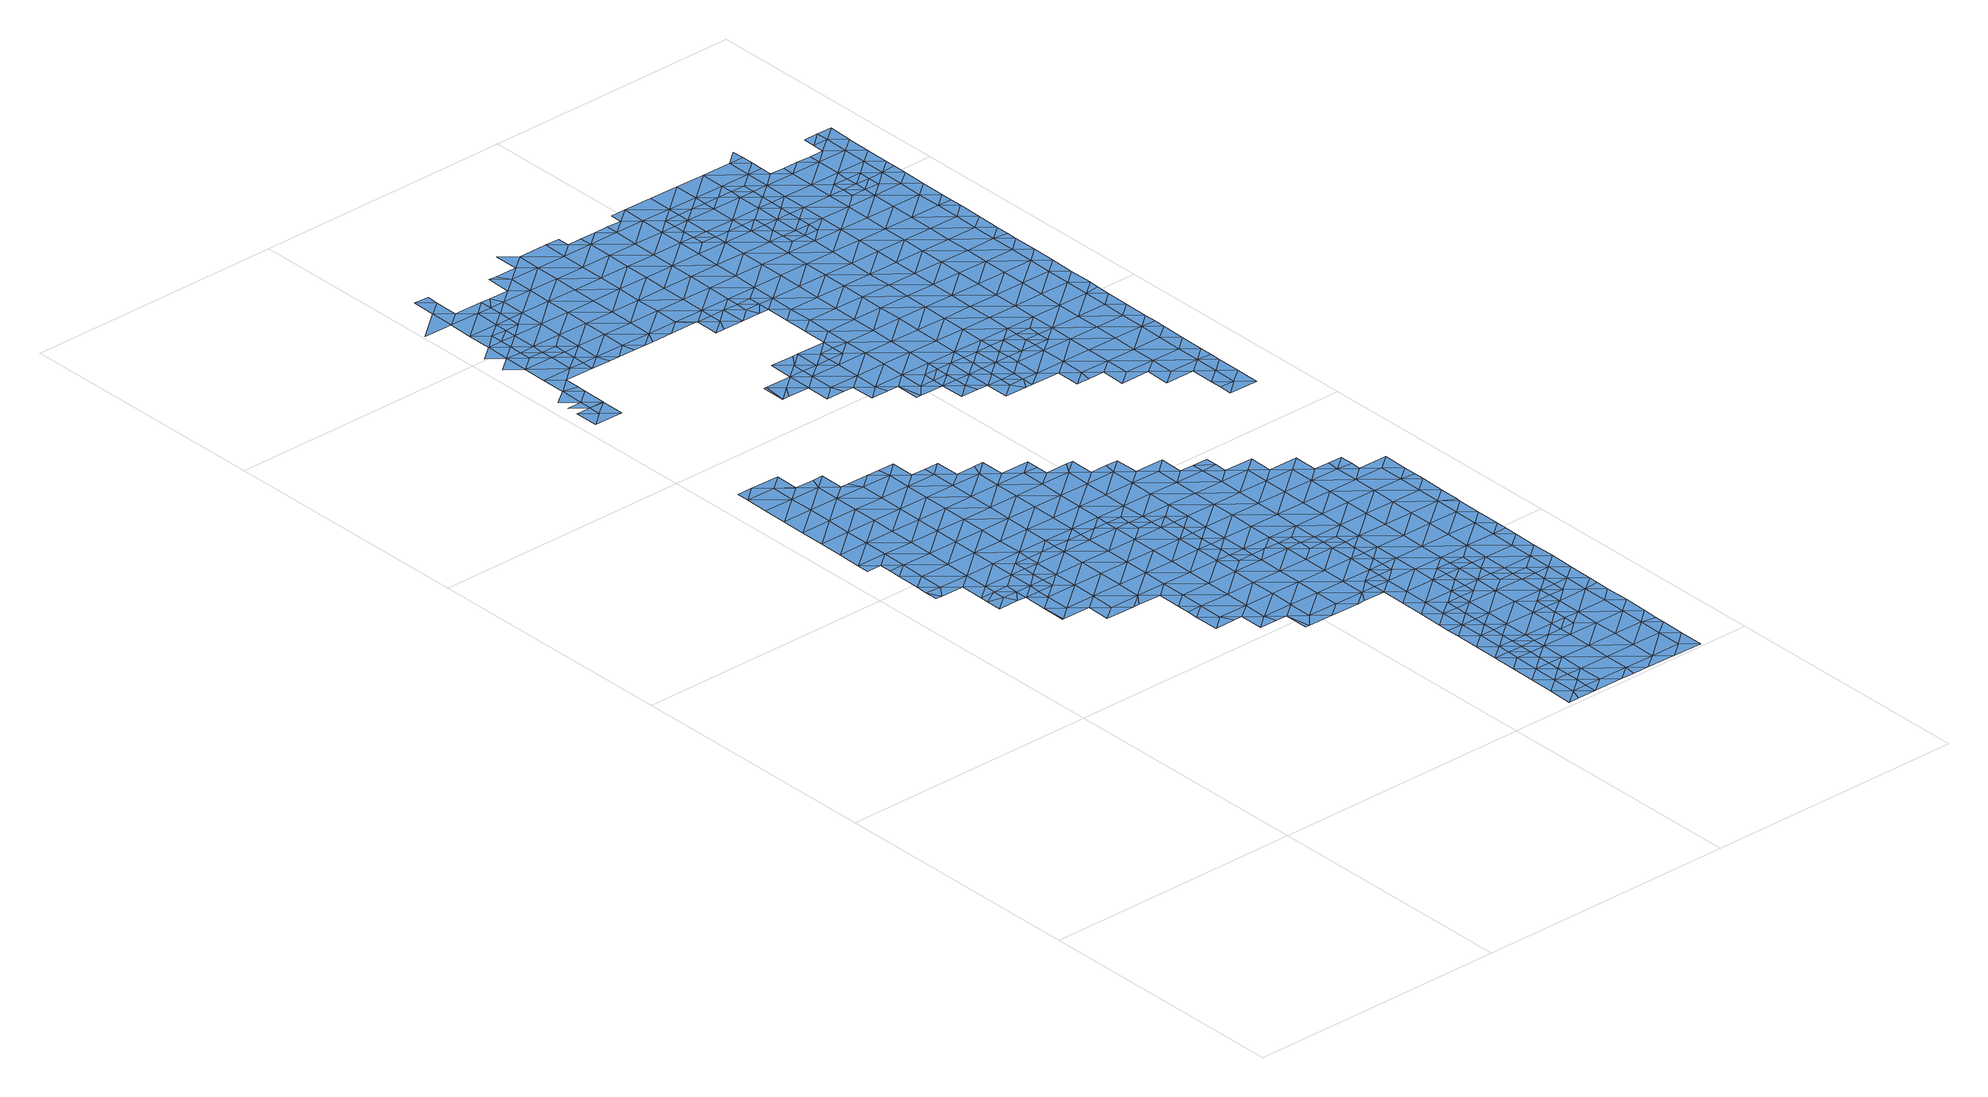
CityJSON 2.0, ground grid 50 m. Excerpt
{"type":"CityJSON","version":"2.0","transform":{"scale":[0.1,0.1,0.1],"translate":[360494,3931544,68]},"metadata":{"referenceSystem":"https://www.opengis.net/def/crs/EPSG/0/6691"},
"CityObjects":{
"waterbody1":{"type":"WaterBody","attributes":{"name":"9","class":"1140","function":"1","WaterBodyRiverFloodingRiskAttribute.description":"5","WaterBodyRiverFloodingRiskAttribute.rankOrg":"2","WaterBodyRiverFloodingRiskAttribute.adminType":"2","WaterBodyRiverFloodingRiskAttribute.scale":"L1"},"geometry":[{"type":"MultiSurface","lod":"1","boundaries":[[[0,1,2]],[[0,3,1]],[[1,3,4]],[[5,6,7]],[[3,8,4]],[[4,8,9]],[[3,0,10]],[[6,11,7]],[[12,9,13]],[[9,8,13]],[[6,12,13]],[[13,11,6]],[[14,3,10]],[[15,7,16]],[[10,17,18]],[[18,17,19]],[[8,3,14]],[[16,7,11]],[[8,20,13]],[[14,10,18]],[[21,15,22]],[[19,23,18]],[[13,24,11]],[[15,16,22]],[[8,14,20]],[[25,21,26]],[[25,27,28]],[[24,13,20]],[[21,22,26]],[[18,29,14]],[[30,31,28]],[[32,33,34]],[[34,33,35]],[[23,32,34]],[[18,23,36]],[[16,11,37]],[[38,22,16]],[[25,26,27]],[[14,39,20]],[[31,30,40]],[[11,24,37]],[[41,42,40]],[[23,34,36]],[[35,43,34]],[[18,36,29]],[[44,24,20]],[[28,27,30]],[[43,45,34]],[[46,36,34]],[[16,37,47]],[[48,41,40]],[[22,49,26]],[[30,48,40]],[[45,46,34]],[[38,16,47]],[[38,49,22]],[[14,29,39]],[[46,50,36]],[[50,51,36]],[[36,51,29]],[[20,39,44]],[[37,24,52]],[[27,26,53]],[[54,48,30]],[[51,55,29]],[[53,26,49]],[[29,55,39]],[[24,44,52]],[[56,38,47]],[[47,37,57]],[[58,54,30]],[[30,27,58]],[[41,48,59]],[[57,37,52]],[[57,56,47]],[[60,48,54]],[[58,27,53]],[[61,55,51]],[[59,48,60]],[[55,62,39]],[[49,38,56]],[[63,53,49]],[[44,39,64]],[[65,58,53]],[[61,66,55]],[[54,58,67]],[[39,62,64]],[[68,57,52]],[[52,44,69]],[[70,65,53]],[[49,56,63]],[[71,67,58]],[[66,72,55]],[[73,62,55]],[[44,64,69]],[[58,65,71]],[[53,63,70]],[[68,52,69]],[[74,64,62]],[[75,63,56]],[[65,70,76]],[[56,57,77]],[[72,66,78]],[[55,72,73]],[[64,74,69]],[[57,68,77]],[[79,70,63]],[[78,80,72]],[[76,70,81]],[[75,56,77]],[[75,79,63]],[[62,73,74]],[[82,73,72]],[[68,69,83]],[[82,72,80]],[[69,74,83]],[[81,70,79]],[[77,68,84]],[[85,74,73]],[[79,86,81]],[[84,68,83]],[[77,87,75]],[[88,79,75]],[[82,80,89]],[[90,85,73]],[[90,73,82]],[[87,77,84]],[[74,91,83]],[[92,86,79]],[[89,93,82]],[[85,91,74]],[[75,94,88]],[[92,79,88]],[[94,75,87]],[[83,95,84]],[[96,90,82]],[[97,98,99]],[[100,94,87]],[[88,94,101]],[[102,103,104]],[[104,103,105]],[[99,106,97]],[[82,93,107]],[[95,108,84]],[[109,97,106]],[[110,85,90]],[[83,91,95]],[[108,100,87]],[[87,84,108]],[[103,111,105]],[[112,113,114]],[[107,93,115]],[[105,111,116]],[[112,98,97]],[[114,98,112]],[[96,82,107]],[[110,91,85]],[[117,94,100]],[[101,94,117]],[[102,118,103]],[[112,119,113]],[[116,120,121]],[[122,119,123]],[[115,124,107]],[[122,113,119]],[[121,120,125]],[[110,90,96]],[[126,95,91]],[[127,112,97]],[[103,128,111]],[[116,111,120]],[[129,103,118]],[[110,126,91]],[[119,130,123]],[[131,108,95]],[[132,100,108]],[[133,130,118]],[[125,134,135]],[[103,129,128]],[[133,123,130]],[[128,136,111]],[[137,120,111]],[[138,139,140]],[[141,142,143]],[[144,119,112]],[[136,137,111]],[[125,120,134]],[[97,109,127]],[[126,145,95]],[[146,138,147]],[[124,141,148]],[[149,132,108]],[[138,140,147]],[[135,150,151]],[[96,107,152]],[[118,130,153]],[[141,143,148]],[[107,124,152]],[[109,154,127]],[[149,108,131]],[[155,156,157]],[[158,159,120]],[[135,134,150]],[[155,146,156]],[[158,120,137]],[[131,95,145]],[[96,160,110]],[[144,112,127]],[[119,161,130]],[[146,147,156]],[[134,120,159]],[[140,162,147]],[[124,148,152]],[[143,163,148]],[[164,160,96]],[[165,127,154]],[[164,96,152]],[[166,151,167]],[[168,169,170]],[[171,172,134]],[[151,150,167]],[[168,157,169]],[[153,130,173]],[[134,159,171]],[[157,156,169]],[[150,134,172]],[[119,144,161]],[[167,174,166]],[[174,175,176]],[[177,156,147]],[[176,166,174]],[[178,147,162]],[[179,144,127]],[[145,126,180]],[[165,179,127]],[[181,182,163]],[[148,183,152]],[[181,170,182]],[[126,110,184]],[[185,130,161]],[[131,145,186]],[[170,169,182]],[[173,130,185]],[[187,167,150]],[[148,163,188]],[[189,145,180]],[[190,169,156]],[[191,175,174]],[[110,160,184]],[[192,161,144]],[[180,126,184]],[[186,145,189]],[[193,187,150]],[[178,162,194]],[[150,172,193]],[[163,182,188]],[[177,147,178]],[[195,174,167]],[[196,173,185]],[[197,191,174]],[[148,188,183]],[[169,198,182]],[[193,172,199]],[[164,152,200]],[[192,144,179]],[[187,195,167]],[[201,185,161]],[[165,202,179]],[[194,203,178]],[[190,156,177]],[[180,184,204]],[[152,183,200]],[[184,160,205]],[[196,185,206]],[[160,164,207]],[[199,208,193]],[[209,161,192]],[[205,210,184]],[[188,182,198]],[[197,174,195]],[[211,212,213]],[[169,190,198]],[[208,214,193]],[[215,187,193]],[[164,200,207]],[[201,161,209]],[[205,160,207]],[[198,216,188]],[[214,215,193]],[[204,184,210]],[[203,211,217]],[[206,185,201]],[[218,179,202]],[[177,178,219]],[[179,220,192]],[[211,213,217]],[[178,203,219]],[[183,188,216]],[[221,200,183]],[[222,195,187]],[[223,197,195]],[[224,197,223]],[[218,220,179]],[[225,222,187]],[[226,224,223]],[[225,187,215]],[[227,209,192]],[[228,205,207]],[[203,217,219]],[[213,229,217]],[[230,231,232]],[[190,177,233]],[[200,234,207]],[[230,206,201]],[[232,206,230]],[[233,177,219]],[[235,218,202]],[[236,226,223]],[[237,226,236]],[[183,216,221]],[[221,238,200]],[[239,237,236]],[[240,228,207]],[[241,223,195]],[[242,219,217]],[[198,190,243]],[[209,244,201]],[[245,246,247]],[[246,231,230]],[[245,231,246]],[[243,190,233]],[[241,195,222]],[[242,217,229]],[[248,239,236]],[[249,239,248]],[[227,244,209]],[[234,200,238]],[[244,230,201]],[[207,234,240]],[[192,220,227]],[[229,249,248]],[[250,236,223]],[[251,233,219]],[[216,198,252]],[[253,247,246]],[[254,241,222]],[[235,255,218]],[[241,250,223]],[[218,255,220]],[[242,229,248]],[[198,243,252]],[[238,256,234]],[[257,248,236]],[[244,258,230]],[[221,216,259]],[[230,260,246]],[[261,253,246]],[[251,219,242]],[[255,262,220]],[[263,243,233]],[[259,216,252]],[[250,257,236]],[[220,262,227]],[[238,221,264]],[[265,266,267]],[[254,268,241]],[[269,270,266]],[[271,233,251]],[[256,238,264]],[[272,252,243]],[[273,221,259]],[[274,275,227]],[[257,276,248]],[[227,275,244]],[[248,277,242]],[[274,227,262]],[[264,221,273]],[[266,265,269]],[[230,258,260]],[[276,277,248]],[[261,246,260]],[[263,233,271]],[[241,278,250]],[[279,268,280]],[[278,241,268]],[[275,281,244]],[[279,270,269]],[[280,270,279]],[[244,281,258]],[[242,282,251]],[[252,283,259]],[[265,284,269]],[[285,273,259]],[[264,273,286]],[[277,282,242]],[[272,243,263]],[[272,283,252]],[[287,261,260]],[[288,261,287]],[[278,289,250]],[[281,290,258]],[[250,291,257]],[[278,268,279]],[[283,285,259]],[[251,292,271]],[[293,288,287]],[[273,294,286]],[[285,294,273]],[[260,258,290]],[[282,292,251]],[[269,295,279]],[[295,269,284]],[[296,287,260]],[[297,293,287]],[[298,293,297]],[[257,299,276]],[[271,300,263]],[[284,298,297]],[[286,294,301]],[[260,290,302]],[[292,300,271]],[[279,303,278]],[[250,289,291]],[[260,302,296]],[[295,284,297]],[[296,304,287]],[[276,305,277]],[[287,304,297]],[[263,306,272]],[[307,283,272]],[[303,279,295]],[[308,289,278]],[[309,285,283]],[[257,291,299]],[[304,310,297]],[[277,311,282]],[[297,310,295]],[[312,278,303]],[[313,291,289]],[[276,299,305]],[[309,283,307]],[[282,311,292]],[[263,300,306]],[[314,303,295]],[[307,272,306]],[[310,314,295]],[[278,312,308]],[[315,299,291]],[[277,305,311]],[[292,316,300]],[[317,312,303]],[[311,316,292]],[[314,317,303]],[[300,318,306]],[[319,307,306]],[[289,308,313]],[[299,315,305]],[[317,320,312]],[[321,308,312]],[[320,321,312]],[[318,319,306]],[[291,313,315]],[[305,322,311]],[[318,300,323]],[[324,313,308]],[[300,316,323]],[[321,324,308]],[[322,305,315]],[[325,315,313]],[[326,318,323]],[[324,325,313]],[[316,327,323]],[[316,311,328]],[[311,322,328]],[[328,329,316]],[[327,330,323]],[[331,332,315]],[[315,332,322]],[[331,315,325]],[[326,323,333]],[[327,316,329]],[[323,330,333]],[[332,334,322]],[[322,334,328]],[[334,335,328]],[[336,329,328]],[[336,328,335]],[[327,329,337]],[[337,329,336]]]}]},
"waterbody2":{"type":"WaterBody","attributes":{"name":"9","class":"1140","function":"1","WaterBodyRiverFloodingRiskAttribute.description":"5","WaterBodyRiverFloodingRiskAttribute.rankOrg":"1","WaterBodyRiverFloodingRiskAttribute.adminType":"2","WaterBodyRiverFloodingRiskAttribute.scale":"L1"},"geometry":[{"type":"MultiSurface","lod":"1","boundaries":[[[338,339,340]],[[338,340,341]],[[32,339,33]],[[340,339,32]],[[32,19,340]],[[19,32,23]],[[19,341,340]],[[341,19,17]]]}]},
"waterbody3":{"type":"WaterBody","attributes":{"name":"9","class":"1140","function":"1","WaterBodyRiverFloodingRiskAttribute.description":"5","WaterBodyRiverFloodingRiskAttribute.rankOrg":"3","WaterBodyRiverFloodingRiskAttribute.adminType":"2","WaterBodyRiverFloodingRiskAttribute.scale":"L1"},"geometry":[{"type":"MultiSurface","lod":"1","boundaries":[[[342,343,344]],[[343,345,344]],[[346,344,345]],[[347,344,346]],[[347,346,348]],[[347,342,344]]]}]},
"waterbody4":{"type":"WaterBody","attributes":{"name":"9","class":"1140","function":"1","WaterBodyRiverFloodingRiskAttribute.description":"5","WaterBodyRiverFloodingRiskAttribute.rankOrg":"1","WaterBodyRiverFloodingRiskAttribute.adminType":"2","WaterBodyRiverFloodingRiskAttribute.scale":"L1"},"geometry":[{"type":"MultiSurface","lod":"1","boundaries":[[[349,347,350]],[[351,352,350]],[[347,348,350]],[[351,350,353]],[[350,348,353]],[[351,354,355]],[[356,351,353]],[[351,356,354]],[[357,358,359]],[[360,358,355]],[[354,360,355]],[[358,361,359]],[[362,359,363]],[[364,365,359]],[[358,366,361]],[[359,361,364]],[[363,359,365]],[[354,367,360]],[[358,360,366]],[[368,369,363]],[[370,368,363]],[[371,372,373]],[[363,365,370]],[[374,361,366]],[[367,375,360]],[[375,376,360]],[[366,360,376]],[[377,373,369]],[[378,374,366]],[[379,369,368]],[[366,376,378]],[[378,380,374]],[[371,373,381]],[[379,368,382]],[[369,379,377]],[[383,371,384]],[[381,373,377]],[[371,381,384]],[[382,385,379]],[[386,383,384]],[[387,388,379]],[[389,381,377]],[[379,385,387]],[[377,379,388]],[[390,389,377]],[[390,377,388]]]}]},
"waterbody5":{"type":"WaterBody","attributes":{"name":"9","class":"1140","function":"1","WaterBodyRiverFloodingRiskAttribute.description":"5","WaterBodyRiverFloodingRiskAttribute.rankOrg":"1","WaterBodyRiverFloodingRiskAttribute.adminType":"2","WaterBodyRiverFloodingRiskAttribute.scale":"L1"},"geometry":[{"type":"MultiSurface","lod":"1","boundaries":[[[391,392,393]],[[393,392,394]],[[393,394,395]],[[395,394,146]],[[395,146,155]],[[396,397,398]],[[181,163,399]],[[400,396,398]],[[66,401,402]],[[166,176,403]],[[404,166,403]],[[405,406,407]],[[408,409,410]],[[411,410,412]],[[413,411,412]],[[404,403,414]],[[175,415,403]],[[411,416,417]],[[416,411,413]],[[411,418,410]],[[410,418,408]],[[398,397,419]],[[420,398,419]],[[211,421,212]],[[176,175,403]],[[422,175,191]],[[191,197,422]],[[213,212,423]],[[424,398,420]],[[423,425,239]],[[420,419,415]],[[402,401,426]],[[427,428,429]],[[427,43,430]],[[426,46,45]],[[422,415,175]],[[237,425,226]],[[224,422,197]],[[430,43,35]],[[35,33,430]],[[430,431,427]],[[432,433,434]],[[427,431,435]],[[436,437,435]],[[438,439,436]],[[410,440,412]],[[440,441,412]],[[442,412,441]],[[412,442,413]],[[443,444,416]],[[445,416,444]],[[445,446,416]],[[447,448,449]],[[450,446,448]],[[417,416,446]],[[413,443,416]],[[446,445,448]],[[445,451,448]],[[451,445,452]],[[448,451,449]],[[224,226,422]],[[425,422,226]],[[425,415,422]],[[425,420,415]],[[423,420,425]],[[423,424,420]],[[212,424,423]],[[421,424,212]],[[424,421,398]],[[421,400,398]],[[162,400,421]],[[162,140,400]],[[447,449,414]],[[447,414,403]],[[447,450,448]],[[403,450,447]],[[394,139,138]],[[394,396,139]],[[139,396,400]],[[194,211,203]],[[211,194,421]],[[229,213,249]],[[249,213,423]],[[249,423,239]],[[237,239,425]],[[140,139,400]],[[194,162,421]],[[61,51,401]],[[405,142,141]],[[399,163,143]],[[453,170,399]],[[453,399,454]],[[455,453,454]],[[395,157,453]],[[456,395,453]],[[456,453,455]],[[456,457,393]],[[455,457,456]],[[439,437,436]],[[458,437,439]],[[459,437,458]],[[437,459,391]],[[437,391,457]],[[437,457,460]],[[437,460,435]],[[428,427,435]],[[460,428,435]],[[461,429,428]],[[461,428,460]],[[457,461,460]],[[455,461,457]],[[454,461,455]],[[454,407,461]],[[405,407,454]],[[405,454,142]],[[142,454,399]],[[143,142,399]],[[115,141,124]],[[141,115,405]],[[89,406,93]],[[93,406,405]],[[115,93,405]],[[80,78,402]],[[80,402,406]],[[406,402,407]],[[401,66,61]],[[89,80,406]],[[78,66,402]],[[453,157,168]],[[155,157,395]],[[138,146,394]],[[456,393,395]],[[394,392,396]],[[393,457,391]],[[418,392,408]],[[407,429,461]],[[168,170,453]],[[399,170,181]],[[401,51,50]],[[407,402,429]],[[426,429,402]],[[429,426,427]],[[426,401,46]],[[50,46,401]],[[427,426,43]],[[45,43,426]],[[33,433,430]],[[430,433,431]],[[432,431,433]],[[432,462,431]],[[431,462,435]],[[435,462,436]],[[462,438,436]],[[415,450,403]],[[415,419,450]],[[419,446,450]],[[410,463,440]],[[463,410,409]],[[419,417,446]],[[397,417,419]],[[409,408,459]],[[459,408,391]],[[417,397,411]],[[411,397,418]],[[392,418,396]],[[396,418,397]],[[391,408,392]]]}]},
"waterbody6":{"type":"WaterBody","attributes":{"name":"9","class":"1140","function":"1","WaterBodyRiverFloodingRiskAttribute.description":"5","WaterBodyRiverFloodingRiskAttribute.rankOrg":"1","WaterBodyRiverFloodingRiskAttribute.adminType":"2","WaterBodyRiverFloodingRiskAttribute.scale":"L1"},"geometry":[{"type":"MultiSurface","lod":"1","boundaries":[[[98,464,465]],[[114,464,98]],[[114,113,464]],[[466,465,467]],[[102,104,468]],[[133,102,468]],[[102,133,118]],[[113,469,464]],[[99,98,465]],[[464,470,467]],[[99,465,106]],[[123,133,468]],[[465,471,106]],[[465,464,467]],[[471,465,466]],[[464,469,470]],[[470,469,472]],[[113,122,469]],[[122,123,469]],[[469,123,468]],[[469,468,472]],[[468,104,472]]]}]},
"waterbody7":{"type":"WaterBody","attributes":{"name":"9","class":"1140","function":"1","WaterBodyRiverFloodingRiskAttribute.description":"5","WaterBodyRiverFloodingRiskAttribute.rankOrg":"2","WaterBodyRiverFloodingRiskAttribute.adminType":"2","WaterBodyRiverFloodingRiskAttribute.scale":"L1"},"geometry":[{"type":"MultiSurface","lod":"1","boundaries":[[[361,374,364]],[[365,364,473]],[[364,374,473]],[[382,368,370]],[[370,365,474]],[[365,473,474]],[[374,380,473]],[[382,370,474]],[[375,367,475]],[[376,375,475]],[[367,476,475]],[[380,477,473]],[[478,474,473]],[[378,479,380]],[[378,376,479]],[[376,475,479]],[[476,480,475]],[[382,474,385]],[[479,477,380]],[[478,473,477]],[[385,474,478]],[[481,475,480]],[[482,481,480]],[[479,475,483]],[[484,385,478]],[[387,385,484]],[[483,475,481]],[[388,387,484]],[[388,485,390]],[[477,479,486]],[[390,487,389]],[[485,388,484]],[[485,487,390]],[[488,489,490]],[[482,491,481]],[[479,483,486]],[[488,492,489]],[[488,493,492]],[[478,477,494]],[[478,495,484]],[[494,477,486]],[[491,496,481]],[[497,492,493]],[[492,498,489]],[[484,499,485]],[[483,481,496]],[[487,485,500]],[[495,499,484]],[[501,496,491]],[[483,502,486]],[[478,494,495]],[[503,504,497]],[[492,497,498]],[[485,499,500]],[[505,504,503]],[[506,496,501]],[[483,496,502]],[[494,486,507]],[[498,497,508]],[[486,502,507]],[[500,509,510]],[[497,504,508]],[[511,504,505]],[[500,499,509]],[[495,494,512]],[[506,513,496]],[[514,498,508]],[[512,494,507]],[[510,509,515]],[[496,516,502]],[[511,517,504]],[[504,517,508]],[[518,514,508]],[[519,515,509]],[[511,520,521]],[[495,512,522]],[[499,495,523]],[[499,524,509]],[[525,513,506]],[[520,526,521]],[[516,527,502]],[[496,513,516]],[[517,511,521]],[[495,522,523]],[[507,502,527]],[[524,519,509]],[[507,528,512]],[[529,521,526]],[[530,508,517]],[[518,508,530]],[[531,529,532]],[[499,523,524]],[[513,525,533]],[[529,534,521]],[[535,517,521]],[[536,516,513]],[[528,507,527]],[[522,512,528]],[[537,529,531]],[[538,518,530]],[[539,540,519]],[[536,513,533]],[[534,535,521]],[[541,537,531]],[[537,534,529]],[[542,530,517]],[[519,524,539]],[[523,522,543]],[[544,538,530]],[[543,522,528]],[[535,542,517]],[[533,545,536]],[[527,516,546]],[[524,523,547]],[[548,539,524]],[[546,516,536]],[[549,534,537]],[[550,528,527]],[[547,523,543]],[[546,551,527]],[[552,537,541]],[[553,541,554]],[[545,555,536]],[[544,530,542]],[[537,552,549]],[[528,556,543]],[[524,547,548]],[[553,554,557]],[[558,535,534]],[[550,556,528]],[[559,541,553]],[[560,534,549]],[[527,551,550]],[[561,544,542]],[[562,544,561]],[[563,562,561]],[[539,548,564]],[[560,558,534]],[[558,542,535]],[[561,565,563]],[[536,555,566]],[[553,557,567]],[[568,559,553]],[[569,551,546]],[[567,568,553]],[[570,548,547]],[[546,536,571]],[[560,549,572]],[[573,563,565]],[[547,543,574]],[[575,561,542]],[[555,576,566]],[[548,577,564]],[[574,570,547]],[[536,566,571]],[[543,556,574]],[[578,573,565]],[[579,573,578]],[[572,580,560]],[[581,565,561]],[[576,582,566]],[[575,542,558]],[[569,546,571]],[[569,583,551]],[[578,584,579]],[[548,570,577]],[[585,564,577]],[[550,583,556]],[[568,567,586]],[[550,551,583]],[[567,587,586]],[[588,579,584]],[[589,558,560]],[[590,571,566]],[[581,561,575]],[[582,590,566]],[[591,574,556]],[[592,568,586]],[[589,560,580]],[[593,582,594]],[[593,588,584]],[[594,588,593]],[[587,595,586]],[[596,577,570]],[[597,575,558]],[[578,565,598]],[[598,565,581]],[[593,590,582]],[[571,599,569]],[[590,599,571]],[[589,580,600]],[[556,583,591]],[[601,586,595]],[[592,586,601]],[[584,578,602]],[[597,558,589]],[[603,581,575]],[[602,578,598]],[[570,574,604]],[[605,606,607]],[[596,570,608]],[[604,574,591]],[[595,605,607]],[[604,609,570]],[[600,610,589]],[[611,603,575]],[[593,584,612]],[[611,575,597]],[[583,569,613]],[[614,598,581]],[[570,609,608]],[[615,590,593]],[[616,595,607]],[[617,591,583]],[[601,595,616]],[[584,602,612]],[[607,606,618]],[[569,599,613]],[[613,619,583]],[[620,597,589]],[[621,602,598]],[[622,601,616]],[[623,599,590]],[[593,612,624]],[[591,625,604]],[[626,618,627]],[[628,608,609]],[[618,629,607]],[[614,581,603]],[[589,610,630]],[[631,626,627]],[[632,616,607]],[[615,593,624]],[[615,623,590]],[[633,611,597]],[[617,583,619]],[[617,625,591]],[[602,634,612]],[[599,635,613]],[[630,610,636]],[[629,632,607]],[[620,589,630]],[[622,616,637]],[[626,629,618]],[[621,598,614]],[[623,635,599]],[[638,603,611]],[[639,619,613]],[[628,609,640]],[[612,641,624]],[[609,604,642]],[[636,643,630]],[[644,617,619]],[[633,597,620]],[[626,631,645]],[[637,616,632]],[[602,621,634]],[[642,604,625]],[[609,642,640]],[[646,615,624]],[[639,644,619]],[[647,645,648]],[[644,649,617]],[[650,625,617]],[[638,611,633]],[[614,603,638]],[[626,651,629]],[[641,612,634]],[[652,637,632]],[[613,635,639]],[[617,649,650]],[[626,645,651]],[[620,630,653]],[[630,643,653]],[[654,640,655]],[[621,614,656]],[[657,632,629]],[[646,624,641]],[[623,615,646]],[[648,658,647]],[[625,659,642]],[[656,614,638]],[[640,642,655]],[[651,660,629]],[[661,625,650]],[[662,652,632]],[[645,647,651]],[[653,643,663]],[[664,644,639]],[[660,657,629]],[[625,661,659]],[[633,620,665]],[[634,621,666]],[[665,620,653]],[[635,623,667]],[[666,621,656]],[[667,623,646]],[[659,668,642]],[[635,669,639]],[[666,670,634]],[[642,668,655]],[[663,671,653]],[[639,672,664]],[[638,633,673]],[[647,674,651]],[[675,676,658]],[[641,634,670]],[[673,633,665]],[[662,632,657]],[[674,647,658]],[[669,635,667]],[[670,677,641]],[[678,660,651]],[[668,679,655]],[[680,665,653]],[[676,674,658]],[[656,638,681]],[[646,641,677]],[[681,638,673]],[[668,659,682]],[[683,671,684]],[[674,678,651]],[[639,685,672]],[[680,653,671]],[[646,686,667]],[[683,662,657]],[[684,662,683]],[[676,675,687]],[[677,686,646]],[[639,669,685]],[[688,657,660]],[[689,673,665]],[[666,656,690]],[[667,691,669]],[[692,693,694]],[[690,656,681]],[[682,695,668]],[[696,694,693]],[[680,671,683]],[[697,692,694]],[[686,698,667]],[[699,674,676]],[[700,672,685]],[[687,699,676]],[[701,683,657]],[[691,702,669]],[[703,681,673]],[[688,660,678]],[[670,666,704]],[[702,705,669]],[[669,705,685]],[[689,665,680]],[[667,698,691]],[[706,697,694]],[[704,666,690]],[[688,701,657]],[[687,697,706]],[[695,707,668]],[[708,678,674]],[[668,709,679]],[[710,711,685]],[[703,673,689]],[[712,690,681]],[[701,713,683]],[[696,714,694]],[[683,715,680]],[[685,705,710]],[[700,685,711]],[[687,706,699]],[[670,704,716]],[[677,670,717]],[[718,691,698]],[[719,707,695]],[[706,694,714]],[[720,712,681]],[[721,688,678]],[[717,670,716]],[[680,715,689]],[[674,699,708]],[[720,681,703]],[[722,699,706]],[[723,704,690]],[[714,722,706]],[[668,707,709]],[[686,677,724]],[[721,701,688]],[[698,725,718]],[[726,678,708]],[[712,723,690]],[[683,713,715]],[[724,677,717]],[[727,716,704]],[[719,728,707]],[[715,729,689]],[[689,730,703]],[[731,699,722]],[[698,686,732]],[[708,699,733]],[[678,726,721]],[[723,727,704]],[[701,734,713]],[[732,686,724]],[[699,731,733]],[[698,732,725]],[[703,735,720]],[[726,708,736]],[[708,733,736]],[[737,715,713]],[[689,729,730]],[[701,721,734]],[[707,728,738]],[[720,739,712]],[[717,716,740]],[[741,725,742]],[[743,726,736]],[[709,707,744]],[[721,726,743]],[[739,723,712]],[[745,713,734]],[[725,732,742]],[[740,716,727]],[[746,741,742]],[[724,717,740]],[[703,730,735]],[[728,747,738]],[[744,707,738]],[[748,749,750]],[[721,751,734]],[[752,721,743]],[[737,713,745]],[[748,746,742]],[[750,746,748]],[[737,753,715]],[[754,727,723]],[[732,724,755]],[[756,730,729]],[[720,735,739]],[[721,752,751]],[[747,757,738]],[[729,715,753]],[[758,742,732]],[[739,754,723]],[[751,759,734]],[[724,740,755]],[[734,759,745]],[[760,749,748]],[[761,749,760]],[[762,740,727]],[[763,761,760]],[[764,735,730]],[[758,748,742]],[[757,765,738]],[[766,737,745]],[[754,762,727]],[[738,765,744]],[[732,755,767]],[[756,729,753]],[[768,763,769]],[[756,764,730]],[[766,745,759]],[[764,739,735]],[[770,755,740]],[[763,760,769]],[[758,732,767]],[[757,768,769]],[[766,771,737]],[[748,772,760]],[[769,765,757]],[[762,770,740]],[[758,772,748]],[[737,773,753]],[[765,774,744]],[[775,754,739]],[[773,737,771]],[[776,756,753]],[[770,777,755]],[[773,776,753]],[[755,778,767]],[[779,765,769]],[[780,762,754]],[[777,778,755]],[[775,739,764]],[[769,760,781]],[[782,758,767]],[[783,764,756]],[[784,779,769]],[[760,772,781]],[[785,772,758]],[[783,756,776]],[[786,770,762]],[[778,782,767]],[[787,788,765]],[[787,765,779]],[[754,775,780]],[[784,769,781]],[[789,775,764]],[[774,765,788]],[[790,781,772]],[[791,777,770]],[[792,772,785]],[[793,794,774]],[[786,762,780]],[[764,783,789]],[[793,774,788]],[[785,758,782]],[[790,772,792]],[[795,780,775]],[[796,779,784]],[[795,775,789]],[[791,770,786]],[[797,778,777]],[[798,785,782]],[[799,781,790]],[[781,800,784]],[[801,780,795]],[[799,800,781]],[[786,780,802]],[[796,784,803]],[[780,801,802]],[[777,791,804]],[[782,805,798]],[[799,790,806]],[[782,778,797]],[[784,800,803]],[[791,786,807]],[[777,804,797]],[[786,802,807]],[[808,804,791]],[[782,809,805]],[[806,810,799]],[[791,807,808]],[[782,797,809]],[[811,803,800]],[[804,812,797]],[[813,804,808]],[[810,814,799]],[[804,813,812]],[[815,816,810]],[[817,811,800]],[[815,805,816]],[[805,809,816]],[[809,797,818]],[[816,814,810]],[[797,812,818]],[[800,799,819]],[[816,809,820]],[[799,814,819]],[[809,818,820]],[[817,800,819]],[[820,821,816]],[[814,816,822]],[[816,821,822]],[[823,824,825]],[[826,819,814]],[[827,817,819]],[[825,817,827]],[[814,822,826]],[[823,825,827]],[[819,828,827]],[[828,819,826]],[[829,823,827]],[[830,829,827]],[[830,827,828]]]}]},
"waterbody8":{"type":"WaterBody","attributes":{"name":"9","class":"1140","function":"1","WaterBodyRiverFloodingRiskAttribute.description":"5","WaterBodyRiverFloodingRiskAttribute.rankOrg":"1","WaterBodyRiverFloodingRiskAttribute.adminType":"2","WaterBodyRiverFloodingRiskAttribute.scale":"L1"},"geometry":[{"type":"MultiSurface","lod":"1","boundaries":[[[831,215,214]],[[832,833,834]],[[835,833,832]],[[232,231,834]],[[118,153,129]],[[129,153,833]],[[129,833,128]],[[833,835,128]],[[196,232,834]],[[832,836,835]],[[136,128,835]],[[199,172,837]],[[225,215,838]],[[838,222,225]],[[838,215,831]],[[270,838,831]],[[267,831,839]],[[253,261,840]],[[172,171,837]],[[268,254,280]],[[254,222,838]],[[288,293,840]],[[153,173,833]],[[280,254,838]],[[267,266,831]],[[284,265,298]],[[298,265,841]],[[265,267,841]],[[280,838,270]],[[839,831,208]],[[839,208,837]],[[839,837,842]],[[159,842,837]],[[159,158,842]],[[834,173,196]],[[232,196,206]],[[841,840,293]],[[247,253,840]],[[839,840,841]],[[836,840,839]],[[836,247,840]],[[288,840,261]],[[298,841,293]],[[266,270,831]],[[841,267,839]],[[214,208,831]],[[208,199,837]],[[835,137,136]],[[158,137,842]],[[171,159,837]],[[842,137,835]],[[835,836,842]],[[836,839,842]],[[245,247,832]],[[245,832,231]],[[231,832,834]],[[833,173,834]],[[836,832,247]]]}]},
"waterbody9":{"type":"WaterBody","attributes":{"name":"9","class":"1140","function":"1","WaterBodyRiverFloodingRiskAttribute.description":"5","WaterBodyRiverFloodingRiskAttribute.rankOrg":"1","WaterBodyRiverFloodingRiskAttribute.adminType":"2","WaterBodyRiverFloodingRiskAttribute.scale":"L1"},"geometry":[{"type":"MultiSurface","lod":"1","boundaries":[[[538,544,843]],[[562,843,544]],[[562,563,843]],[[844,843,563]],[[518,843,844]],[[845,846,847]],[[843,518,538]],[[514,518,846]],[[498,514,846]],[[845,498,846]],[[847,846,844]],[[844,846,518]]]}]},
"waterbody10":{"type":"WaterBody","attributes":{"name":"9","class":"1140","function":"1","WaterBodyRiverFloodingRiskAttribute.description":"5","WaterBodyRiverFloodingRiskAttribute.rankOrg":"1","WaterBodyRiverFloodingRiskAttribute.adminType":"2","WaterBodyRiverFloodingRiskAttribute.scale":"L1"},"geometry":[{"type":"MultiSurface","lod":"1","boundaries":[[[848,849,555]],[[850,849,848]],[[594,849,850]],[[588,594,850]],[[851,848,555]],[[545,533,851]],[[545,851,555]],[[852,853,851]],[[853,848,851]],[[582,576,594]],[[852,851,533]],[[594,576,849]],[[576,555,849]]]}]},
"waterbody11":{"type":"WaterBody","attributes":{"name":"9","class":"1140","function":"1","WaterBodyRiverFloodingRiskAttribute.description":"5","WaterBodyRiverFloodingRiskAttribute.rankOrg":"3","WaterBodyRiverFloodingRiskAttribute.adminType":"2","WaterBodyRiverFloodingRiskAttribute.scale":"L1"},"geometry":[{"type":"MultiSurface","lod":"1","boundaries":[[[854,855,605]],[[587,854,605]],[[856,855,854]],[[605,855,606]],[[595,587,605]],[[587,567,854]],[[567,856,854]]]}]},
"waterbody12":{"type":"WaterBody","attributes":{"name":"9","class":"1140","function":"1","WaterBodyRiverFloodingRiskAttribute.description":"5","WaterBodyRiverFloodingRiskAttribute.rankOrg":"1","WaterBodyRiverFloodingRiskAttribute.adminType":"2","WaterBodyRiverFloodingRiskAttribute.scale":"L1"},"geometry":[{"type":"MultiSurface","lod":"1","boundaries":[[[643,637,857]],[[857,637,652]],[[600,858,610]],[[663,857,684]],[[684,857,662]],[[663,643,857]],[[636,859,643]],[[858,568,592]],[[580,568,858]],[[610,601,859]],[[592,601,858]],[[622,637,859]],[[580,860,568]],[[859,601,622]],[[580,572,860]],[[572,552,860]],[[652,662,857]],[[671,663,684]],[[859,637,643]],[[559,568,860]],[[552,541,860]],[[600,580,858]],[[636,610,859]],[[858,601,610]],[[541,559,860]],[[572,549,552]]]}]},
"waterbody13":{"type":"WaterBody","attributes":{"name":"9","class":"1140","function":"1","WaterBodyRiverFloodingRiskAttribute.description":"5","WaterBodyRiverFloodingRiskAttribute.rankOrg":"1","WaterBodyRiverFloodingRiskAttribute.adminType":"2","WaterBodyRiverFloodingRiskAttribute.scale":"L1"},"geometry":[{"type":"MultiSurface","lod":"1","boundaries":[[[705,861,862]],[[702,861,705]],[[702,718,861]],[[691,718,702]],[[863,864,865]],[[650,865,864]],[[661,650,864]],[[664,649,644]],[[659,661,864]],[[761,866,749]],[[761,763,866]],[[867,866,763]],[[866,867,863]],[[863,867,868]],[[868,867,728]],[[747,728,867]],[[768,757,747]],[[750,862,746]],[[768,747,867]],[[682,659,864]],[[864,695,682]],[[719,868,728]],[[864,863,868]],[[866,863,711]],[[866,711,862]],[[749,866,862]],[[867,763,768]],[[749,862,750]],[[746,861,741]],[[718,725,741]],[[868,695,864]],[[719,695,868]],[[718,741,861]],[[746,862,861]],[[711,710,862]],[[649,865,650]],[[649,664,865]],[[664,672,865]],[[672,863,865]],[[672,700,863]],[[700,711,863]],[[710,705,862]]]}]},
"waterbody14":{"type":"WaterBody","attributes":{"name":"9","class":"1140","function":"1","WaterBodyRiverFloodingRiskAttribute.description":"5","WaterBodyRiverFloodingRiskAttribute.rankOrg":"1","WaterBodyRiverFloodingRiskAttribute.adminType":"2","WaterBodyRiverFloodingRiskAttribute.scale":"L1"},"geometry":[{"type":"MultiSurface","lod":"1","boundaries":[[[798,805,815]],[[792,798,869]],[[806,790,869]],[[810,806,869]],[[815,810,869]],[[790,792,869]],[[798,792,785]],[[798,815,869]]]}]}
},
"vertices":[
[82,940,11],[71,965,11],[71,941,11],[100,963,11],[72,987,11],[45,1080,11],[73,1079,11],[45,1103,11],[100,1009,11],[72,1033,11],[128,940,11],[102,1102,11],[73,1056,11],[101,1056,11],[156,962,11],[46,1149,11],[103,1148,11],[127,893,11],[156,916,11],[155,893,11],[157,1009,11],[47,1195,11],[103,1194,11],[184,893,11],[158,1055,11],[47,1241,11],[104,1241,11],[105,1287,11],[48,1288,11],[213,961,11],[105,1333,11],[49,1334,11],[183,869,11],[183,846,11],[212,869,11],[211,846,11],[212,915,11],[159,1101,11],[160,1193,11],[214,1008,11],[50,1380,11],[78,1403,11],[50,1403,11],[240,845,11],[214,1054,11],[240,869,11],[240,892,11],[159,1147,11],[106,1379,11],[161,1240,11],[241,915,11],[241,938,11],[215,1100,11],[161,1286,11],[134,1356,11],[270,961,11],[217,1193,11],[216,1146,11],[162,1332,11],[135,1402,11],[134,1357,11],[269,937,11],[270,1007,11],[217,1239,11],[271,1053,11],[190,1309,11],[298,937,11],[171,1355,11],[273,1145,11],[272,1099,11],[218,1285,11],[191,1355,11],[326,960,11],[327,1006,11],[328,1052,11],[274,1238,11],[206,1308,11],[273,1192,11],[326,937,11],[275,1284,11],[354,936,11],[247,1308,11],[383,959,11],[329,1098,11],[329,1145,11],[385,1051,11],[272,1307,11],[330,1191,11],[303,1261,11],[383,936,11],[384,1005,11],[385,1097,11],[303,1307,11],[411,935,11],[331,1237,11],[386,1144,11],[440,1004,11],[709,29,11],[681,53,11],[680,30,11],[359,1213,11],[330,1260,11],[655,192,11],[655,215,11],[626,192,11],[627,238,11],[680,7,11],[440,958,11],[387,1190,11],[737,6,11],[441,1050,11],[656,261,11],[709,75,11],[681,99,11],[681,76,11],[439,935,11],[628,285,11],[359,1260,11],[683,191,11],[710,122,11],[656,307,11],[628,309,11],[682,122,11],[682,145,11],[468,934,11],[628,331,11],[442,1097,11],[765,28,11],[684,238,11],[683,214,11],[711,168,11],[415,1166,11],[397,1213,11],[683,168,11],[657,354,11],[629,377,11],[684,261,11],[684,284,11],[521,726,11],[521,702,11],[549,702,11],[467,911,11],[467,888,11],[495,888,11],[766,75,11],[443,1143,11],[522,749,11],[550,725,11],[496,911,11],[415,1213,11],[658,400,11],[630,423,11],[496,957,11],[711,191,11],[762,5,11],[522,772,11],[550,771,11],[522,795,11],[685,307,11],[685,330,11],[498,1049,11],[767,121,11],[577,702,11],[524,887,11],[497,1003,11],[793,5,11],[631,470,11],[659,446,11],[523,818,11],[551,818,11],[523,841,11],[685,353,11],[686,376,11],[740,190,11],[659,492,11],[631,516,11],[631,493,11],[607,770,11],[606,724,11],[822,27,11],[471,1119,11],[523,864,11],[552,864,11],[553,956,11],[499,1096,11],[768,167,11],[471,1165,11],[715,445,11],[552,910,11],[471,1142,11],[608,817,11],[660,515,11],[823,74,11],[714,399,11],[606,701,11],[716,491,11],[768,190,11],[688,515,11],[608,863,11],[714,376,11],[554,1002,11],[824,166,11],[850,4,11],[634,701,11],[514,1119,11],[527,1072,11],[796,190,11],[555,1049,11],[742,375,11],[824,120,11],[527,1118,11],[634,678,11],[633,654,11],[662,654,11],[743,398,11],[743,422,11],[609,909,11],[662,677,11],[879,27,11],[663,723,11],[879,73,11],[610,955,11],[744,468,11],[717,538,11],[688,538,11],[744,445,11],[689,561,11],[880,119,11],[560,1072,11],[690,654,11],[825,212,11],[797,236,11],[797,213,11],[664,770,11],[583,1025,11],[907,3,11],[717,584,11],[689,584,11],[611,1001,11],[689,607,11],[583,1071,11],[773,490,11],[719,676,11],[664,816,11],[881,165,11],[797,259,11],[826,258,11],[798,282,11],[718,630,11],[690,630,11],[773,537,11],[720,722,11],[665,862,11],[826,282,11],[772,467,11],[907,49,11],[639,1024,11],[774,583,11],[882,211,11],[666,908,11],[882,258,11],[854,281,11],[908,95,11],[721,815,11],[638,978,11],[827,374,11],[800,398,11],[799,374,11],[801,467,11],[828,397,11],[800,421,11],[720,769,11],[722,861,11],[666,954,11],[908,115,11],[909,142,11],[775,629,11],[775,675,11],[829,490,11],[829,443,11],[800,444,11],[910,188,11],[776,722,11],[722,907,11],[856,374,11],[694,931,11],[666,978,11],[883,304,11],[855,304,11],[830,536,11],[910,234,11],[831,582,11],[777,768,11],[855,327,11],[695,955,11],[885,396,11],[911,280,11],[884,350,11],[855,350,11],[831,628,11],[778,814,11],[695,977,11],[911,261,11],[885,442,11],[912,326,11],[832,674,11],[778,860,11],[750,884,11],[887,535,11],[751,930,11],[913,373,11],[833,721,11],[886,489,11],[887,581,11],[913,419,11],[888,627,11],[834,767,11],[914,465,11],[806,837,11],[807,883,11],[914,489,11],[915,511,11],[889,674,11],[834,813,11],[915,558,11],[916,604,11],[836,836,11],[862,790,11],[890,720,11],[890,766,11],[863,809,11],[916,611,11],[917,650,11],[863,836,11],[918,696,11],[918,716,11],[918,742,11],[919,789,11],
[126,847,11],[166,847,11],[155,870,11],[127,877,11],
[27,1773,8],[27,1727,8],[55,1750,8],[83,1726,8],[84,1771,8],[56,1773,8],[84,1772,8],
[28,1796,8],[56,1796,8],[57,1842,8],[28,1820,8],[85,1819,8],[85,1865,8],[57,1888,8],[85,1835,8],[30,1958,8],[58,1935,8],[59,1981,8],[114,1888,8],[87,1957,8],[31,2004,8],[60,2027,8],[87,1980,8],[88,2004,8],[115,1934,8],[142,1864,8],[88,2050,8],[60,2073,8],[88,2027,8],[62,2166,9],[4,2120,9],[61,2120,9],[115,1957,8],[142,1887,8],[143,1910,8],[118,2119,8],[143,1933,8],[117,2072,8],[144,1956,8],[90,2142,8],[117,2049,8],[63,2212,9],[90,2188,9],[145,2049,8],[91,2210,9],[145,2072,8],[146,2095,8],[146,2141,8],[146,2118,8],
[379,728,11],[435,681,11],[436,727,11],[493,726,11],[494,772,11],[492,680,11],[491,634,11],[548,633,11],[495,865,11],[549,679,11],[269,914,11],[326,913,11],[603,493,11],[589,470,11],[439,912,11],[382,913,11],[382,866,11],[379,682,11],[350,659,11],[378,635,11],[434,588,11],[377,589,11],[405,566,11],[574,470,11],[603,539,11],[433,542,11],[491,587,11],[435,634,11],[547,586,11],[604,586,11],[605,678,11],[660,538,11],[661,631,11],[605,632,11],[661,585,11],[268,868,11],[268,822,11],[324,821,11],[325,867,11],[211,823,11],[210,777,11],[182,754,11],[182,800,11],[181,754,11],[267,776,11],[266,729,11],[323,729,11],[237,707,11],[294,706,11],[349,613,11],[349,566,11],[389,566,11],[405,519,11],[439,519,11],[461,518,11],[490,541,11],[546,494,11],[489,495,11],[517,471,11],[547,540,11],[469,472,11],[461,472,11],[494,818,11],[438,865,11],[438,819,11],[437,773,11],[380,774,11],[305,706,11],[351,705,11],[324,775,11],[381,820,11],[238,753,11],[350,635,11],
[653,76,11],[652,30,11],[623,7,11],[624,54,11],[654,169,11],[653,122,11],[625,100,11],[644,7,11],[626,146,11],
[116,1980,8],[116,2026,8],[171,1887,8],[179,1863,8],[172,1979,8],[173,2025,8],[172,1933,8],[199,1863,8],[227,1886,8],[232,1863,8],[228,1932,8],[174,2072,8],[174,2118,8],[229,1978,8],[164,2141,8],[308,1584,8],[313,1630,8],[309,1630,8],[255,1862,8],[337,1607,8],[322,1584,8],[230,2024,8],[230,2071,8],[284,1885,8],[364,1583,8],[365,1629,8],[231,2117,8],[203,2140,8],[272,1862,8],[285,1931,8],[364,1537,8],[392,1560,8],[399,1536,8],[312,1861,8],[286,1977,8],[393,1606,8],[232,2163,8],[204,2187,8],[420,1536,8],[286,2024,8],[341,1884,8],[394,1629,8],[218,2186,8],[342,1930,8],[449,1559,8],[422,1628,8],[261,2186,8],[420,1490,8],[448,1513,8],[287,2070,8],[288,2116,8],[288,2162,8],[362,1861,8],[454,1489,8],[342,1976,8],[343,2023,8],[476,1489,8],[450,1605,8],[485,1443,8],[476,1443,8],[369,1860,8],[505,1512,8],[506,1558,8],[398,1883,8],[504,1465,8],[450,1628,8],[289,2208,8],[261,2232,8],[532,1442,8],[507,1604,8],[344,2069,8],[479,1628,8],[397,1860,8],[398,1929,8],[344,2115,8],[345,2161,8],[533,1488,8],[400,2022,8],[399,1976,8],[533,1465,8],[560,1418,8],[532,1396,8],[425,1860,8],[400,2068,8],[567,1395,8],[562,1557,8],[561,1441,8],[562,1511,8],[507,1650,8],[479,1651,8],[479,1674,8],[346,2208,8],[508,1696,8],[454,1882,8],[588,1395,8],[589,1441,8],[456,1975,8],[402,2160,8],[455,1928,8],[561,1488,8],[480,1720,8],[401,2114,8],[563,1603,8],[454,1859,8],[374,2184,8],[509,1743,8],[481,1766,8],[590,1487,8],[564,1649,8],[482,1859,8],[456,2021,8],[509,1789,8],[374,2207,8],[617,1417,8],[617,1394,8],[481,1812,8],[618,1510,8],[511,1881,8],[457,2067,8],[617,1441,8],[510,1835,8],[482,1836,8],[645,1394,8],[402,2184,8],[619,1556,8],[565,1696,8],[512,1928,8],[618,1487,8],[646,1440,8],[565,1742,8],[621,1649,8],[458,2113,8],[645,1371,8],[644,1348,8],[673,1370,8],[431,2183,8],[459,2160,8],[646,1486,8],[620,1602,8],[566,1788,8],[512,1974,8],[621,1695,8],[568,1880,8],[674,1417,8],[514,2066,8],[701,1347,8],[513,2020,8],[676,1555,8],[622,1741,8],[674,1440,8],[568,1927,8],[567,1834,8],[514,2112,8],[729,1323,8],[700,1301,8],[459,2183,8],[730,1369,8],[675,1509,8],[725,1300,8],[730,1416,8],[677,1601,8],[623,1787,8],[569,1973,8],[675,1486,8],[702,1439,8],[677,1648,8],[570,2019,8],[487,2182,8],[623,1833,8],[515,2159,8],[703,1485,8],[542,2043,8],[757,1300,8],[624,1880,8],[785,1276,8],[756,1253,8],[542,2066,8],[542,2089,8],[786,1322,8],[731,1439,8],[732,1508,8],[488,2205,8],[516,2205,8],[678,1694,8],[787,1415,8],[813,1253,8],[543,2135,8],[786,1369,8],[543,2112,8],[759,1438,8],[731,1485,8],[570,2042,8],[733,1554,8],[679,1740,8],[625,1926,8],[572,2158,8],[626,1972,8],[679,1786,8],[760,1485,8],[598,2042,8],[733,1601,8],[842,1275,8],[812,1206,8],[841,1229,8],[680,1832,8],[842,1321,8],[573,2204,8],[788,1507,8],[734,1647,8],[572,2135,8],[788,1461,8],[759,1461,8],[626,2018,8],[681,1879,8],[869,1205,8],[843,1368,8],[789,1553,8],[735,1693,8],[654,1948,8],[868,1137,8],[867,1113,8],[896,1136,8],[600,2134,8],[924,1112,8],[868,1159,8],[682,1925,8],[898,1228,8],[627,2041,8],[844,1414,8],[654,1972,8],[790,1600,8],[735,1739,8],[654,1995,8],[897,1182,8],[629,2157,8],[898,1274,8],[629,2203,8],[655,2018,8],[655,2041,8],[791,1692,8],[844,1460,8],[925,1158,8],[845,1506,8],[736,1785,8],[737,1832,8],[682,1948,8],[628,2134,8],[791,1646,8],[900,1367,8],[925,1205,8],[792,1738,8],[738,1878,8],[710,1948,8],[899,1321,8],[793,1785,8],[657,2133,8],[846,1553,8],[847,1599,8],[926,1225,8],[738,1924,8],[926,1251,8],[900,1413,8],[847,1645,8],[927,1297,8],[902,1505,8],[685,2156,8],[848,1691,8],[794,1831,8],[711,1971,8],[739,1970,8],[928,1343,8],[686,2202,8],[901,1459,8],[711,1994,8],[685,2133,8],[740,2016,8],[712,2040,8],[711,2017,8],[928,1389,8],[928,1365,8],[903,1552,8],[849,1737,8],[794,1877,8],[903,1598,8],[713,2132,8],[796,1969,8],[929,1436,8],[740,2063,8],[712,2063,8],[849,1784,8],[712,2086,8],[904,1644,8],[742,2155,8],[930,1482,8],[795,1923,8],[713,2109,8],[741,2109,8],[850,1830,8],[930,1508,8],[796,2016,8],[931,1528,8],[743,2201,8],[905,1690,8],[931,1574,8],[851,1876,8],[852,1922,8],[770,2132,8],[905,1737,8],[797,2062,8],[852,1968,8],[932,1621,8],[798,2108,8],[824,1992,8],[906,1783,8],[770,2155,8],[771,2178,8],[933,1667,8],[825,2038,8],[907,1829,8],[825,2015,8],[771,2201,8],[771,2224,8],[933,1713,8],[798,2131,8],[908,1921,8],[853,1992,8],[854,2061,8],[855,2107,8],[934,1734,8],[934,1759,8],[827,2131,8],[908,1875,8],[881,1991,8],[853,2038,8],[935,1805,8],[936,1852,8],[909,1968,8],[882,2037,8],[855,2130,8],[936,1898,8],[936,1874,8],[910,2060,8],[881,2014,8],[910,2014,8],[883,2130,8],[937,1944,8],[911,2106,8],[938,1990,8],[938,2016,8],[938,2036,8],[912,2176,8],[884,2176,8],[884,2153,8],[939,2083,8],[912,2152,8],[940,2129,8],[941,2175,8],[940,2130,8],
[771,398,11],[769,259,11],[712,214,11],[768,213,11],[712,260,11],[770,306,11],[714,353,11],[772,444,11],[770,352,11],[826,305,11],[827,351,11],[713,306,11],
[451,1651,8],[423,1675,8],[366,1676,8],[394,1652,8],[412,1675,8],
[425,1813,8],[453,1836,8],[461,1813,8],[397,1837,8],[368,1814,8],[384,1814,8],
[616,1371,8],[630,1348,8],[588,1349,8],
[731,1462,8],[618,1464,8],[674,1463,8],[561,1465,8],
[682,1971,8],[683,2017,8],[627,2064,8],[571,2112,8],[570,2065,8],[684,2064,8],[684,2110,8],[628,2111,8],
[853,2015,8]
]}
